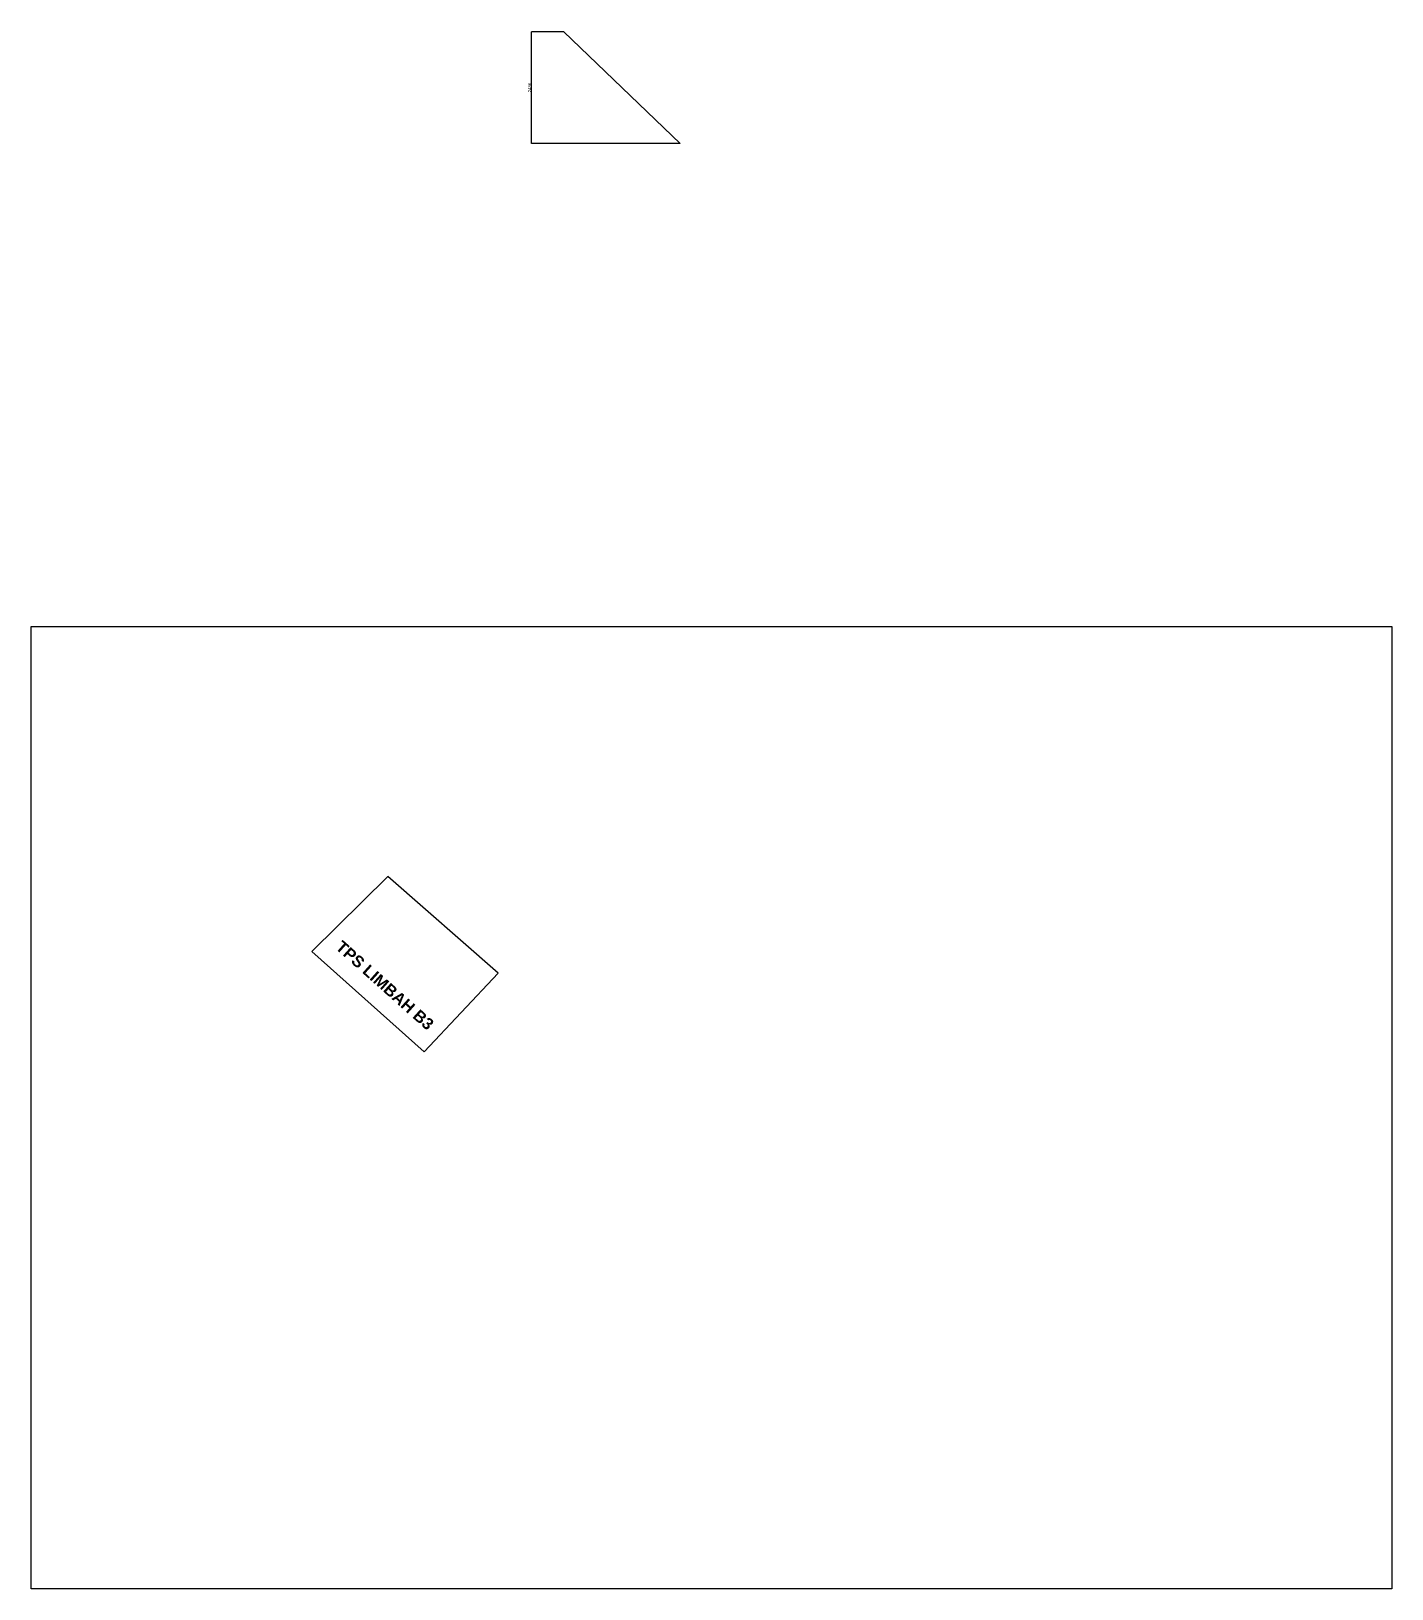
# Model space of a CAD drawing. Header units: millimetres. Extents: x -152054 to 94068, y -14280 to 91468.
# Drawn here: x 11251 to 40940, y 32571 to 66561 of the extents above; entities that cross this region are included whole.
import ezdxf

# ---------------------------------------------------------------- set-up
doc = ezdxf.new("R2010")
doc.units = ezdxf.units.MM
doc.styles.get("Standard").update_dxf_attribs({"font": 'arial.ttf'})
doc.dimstyles.new('ISO-25', dxfattribs={"dimtxt": 67.5, "dimasz": 22.5, "dimexe": 1.25, "dimexo": 0.625, "dimgap": 5.63, "dimtad": 1, "dimtoh": 1, "dimdec": 0, "dimtxsty": 'Standard', "dimblk": 'ARCHTICK', "dimcen": 2.5, "dimclrd": 40, "dimclre": 40, "dimclrt": 1, "dimadec": 0, "dimazin": 0, "dimtfac": 1, "dimtdec": 0, "dimtmove": 0, "dimatfit": 3, "dimldrblk": 'BOXFILLED', "dimfxl": 1, "dimarcsym": 0})
picture_1 = doc.add_image_def('image1.jpg', size_in_pixel=(4961, 3509))

# ---------------------------------------------------------------- blocks, each defined once
blk = doc.blocks.new('_ArchTick')
at = {"color": 0, "linetype": 'ByBlock', "const_width": 0.15}
blk.add_lwpolyline([(-0.5, -0.5), (0.5, 0.5)], dxfattribs=at)
blk = doc.blocks.new('*D45')
at = {"color": 40, "lineweight": -2, "transparency": 16777216}
for p, q in [((22873, 66549), (22168, 66549)), ((22169, 64113), (22169, 66549)), ((25413, 64113), (22168, 64113))]:
    blk.add_line(p, q, dxfattribs=at)
at = {"layer": 'Defpoints', "color": 0, "transparency": 16777216}
for p in [(22169, 66549), (22874, 66549), (25414, 64113)]:
    blk.add_point(p, dxfattribs=at)
at = {"color": 40, "lineweight": -2, "transparency": 16777216, "xscale": 22.5, "yscale": 22.5, "zscale": 22.5}
for p, rotation in [((22169, 66549), 90), ((22169, 64113), 270)]:
    blk.add_blockref('_ArchTick', p, dxfattribs=dict(at, rotation=rotation))
at = {"color": 1, "transparency": 16777216, "insert": (22129, 65331), "char_height": 67.5, "attachment_point": 5, "rotation": 90}
blk.add_mtext('2436', dxfattribs=at)
blk = doc.blocks.new('_BoxFilled')
at = {"color": 0, "linetype": 'ByBlock', "lineweight": -2}
blk.add_line((-0.5, 0), (-1, 0), dxfattribs=at)
at = {"color": 0, "linetype": 'ByBlock'}
blk.add_solid([(-0.5, 0.5), (0.5, 0.5), (-0.5, -0.5), (0.5, -0.5)], dxfattribs=at)

msp = doc.modelspace()

# ---------------------------------------------------------------- linework, layer by layer
msp.add_lwpolyline([(25413.7, 64112.8), (22873.5, 66548.8)])
at = {"color": 1, "lineweight": 30}
msp.add_lwpolyline([(19828.9, 44289.6), (21443.6, 46008.7), (19033.9, 48117.8), (17376.3, 46478.7)], close=True, dxfattribs=at)

# ---------------------------------------------------------------- texts
at = {"insert": (17653.3, 47085.2), "char_height": 252.67, "attachment_point": 1, "rotation": 318.24447}
msp.add_mtext_dynamic_manual_height_columns('\\pxqc;{\\fArial|b1|i0|c0|p34;\\C1;TPS LIMBAH B3}', width=3753.564, gutter_width=29.5, heights=[0], dxfattribs=at)

# ---------------------------------------------------------------- dimensions: what is measured, and where the dimension line sits
dim = msp.add_linear_dim(base=(22168.9, 66548.8), p1=(25413.7, 64112.8), p2=(22873.5, 66548.8), angle=90, dimstyle='ISO-25')
dim.commit()
dim.dimension.update_dxf_attribs({"geometry": '*D45', "text_midpoint": (22128.8, 65330.8)})

# ---------------------------------------------------------------- pictures from other files: only their frames are drawn
image = msp.add_image(picture_1, insert=(11250.8, 32571.2), size_in_units=(29689.2, 20999.7))
image.dxf.flags = 7

doc.saveas('drawing.dxf')
